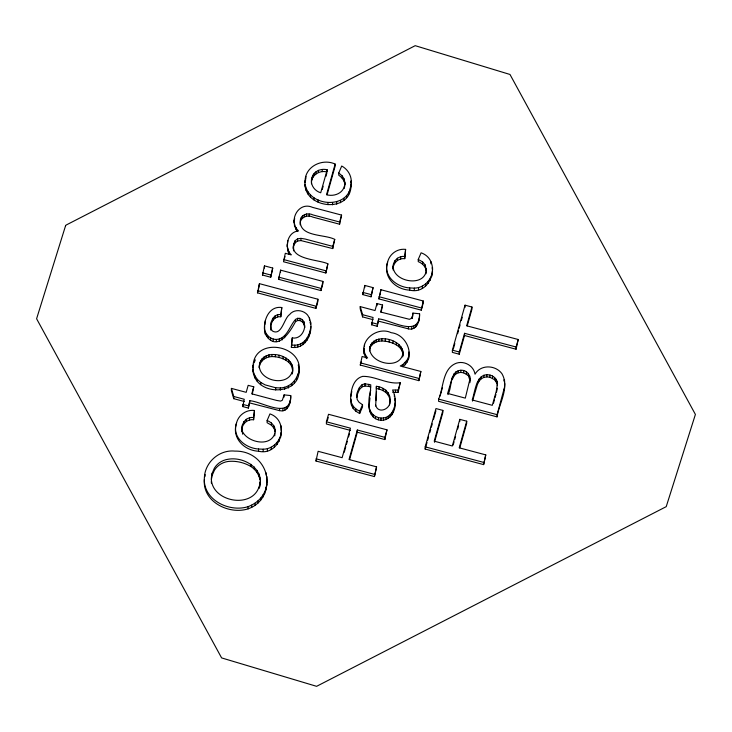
<?xml version="1.0" encoding="UTF-8"?>
<svg xmlns="http://www.w3.org/2000/svg" width="732" height="732" viewBox="0 0 732 732"><rect width="100%" height="100%" fill="white"/><g stroke="black" fill="none" stroke-linecap="round" stroke-linejoin="round"><path stroke-width="1.1" d="M497.467 383.449L496.278 391.181L492.297 405.318L472.204 399.965C475.251 391.382 476.12 372.03 490.001 375.077C494.741 376.129 498.218 380.786 497.431 385.654L497.055 381.235M212.161 473.256L211.402 479.405L212.161 473.256L214.394 468.114A19.197 18.648 0.8 0 1 228.119 459.257C244.57 456.274 265.606 469.532 259.311 488.134L260.098 481.775L260.07 483.98M252.311 394.026L253.748 386.816L248.166 385.334L246.199 392.334L231.404 388.399L231.367 390.604L233.728 398.684L244.213 401.475M233.728 398.684L233.755 396.479L231.404 388.399M254.471 410.478L253.638 417.542C245.449 416.417 240.535 424.597 242.027 431.862C240.782 425.109 246.757 418.832 253.611 419.747L254.471 410.478C246.19 409.362 238.211 415.227 236.445 423.325C231.587 437.946 244.223 450.638 258.524 451.214C280.393 456.695 290.988 421.248 269.962 413.891L267.116 420.497L267.089 422.703L271.426 425.191L274.079 428.312L275.159 431.917C275.845 426.637 271.764 422.309 267.116 420.497M241.935 429.41L241.963 427.204M242.393 426.829L242.429 424.624M253.748 386.816L251.781 393.825L276.54 400.413L280.594 401.09L282.323 400.267L284.098 394.887L290.723 395.573C290.933 420.662 261.635 401.273 249.832 400.752L248.358 408.072L242.777 406.58L244.25 399.269L233.755 396.479M242.676 434.204L242.054 429.657M243.847 423.746L243.875 421.541M246.227 421.458L246.254 419.253M248.358 408.072L249.832 400.752M204.365 479.588C202.352 501.859 229.089 514.953 248.13 508.841L248.157 506.636C280.356 494.073 268.122 450.455 234.917 451.113C219.554 449.439 205.134 461.993 204.393 477.383C202.38 499.654 229.116 512.748 248.157 506.636M249.493 420.086L249.52 417.88M259.979 477.795L259.952 480C259.055 474.4 255.55 469.514 250.829 466.458L250.856 464.253M253.583 374.619L253.016 368.937C252.97 397.906 306.122 396.927 298.253 364.939M298.052 375.553C308.337 345.074 252.522 334.615 253.052 367.528L253.611 364.719M248.13 508.841L251.652 507.413L251.68 505.208M253.611 419.747L253.638 417.542M254.855 377.959L254.892 375.754L253.62 372.414M254.379 469.249L254.407 467.043M257.463 292.846L259.448 283.668L317.908 299.223L317.88 301.428L315.922 308.392L257.463 292.846L258.021 290.851M251.652 507.413L254.919 505.51L254.946 503.305M257.289 381.592L257.316 379.386L254.892 375.754M259.448 283.668L258.579 288.856M257.097 472.543L257.124 470.337M259.759 363.154L259.284 367.931C258.396 345.486 298.885 353.712 292.15 373.988L292.452 372.286M258.524 451.214L258.552 449.009C245.723 448.268 231.806 437.37 236.445 423.325M254.919 505.51L257.92 503.122L257.957 500.917M258.963 476.184L258.991 473.979M259.732 365.36L260.711 360.748M260.711 384.639L260.738 382.433L257.316 379.386M262.468 275.031L264.462 265.862L272.716 268.058L270.721 277.227L262.468 275.031L263.026 273.045M260.683 362.953L262.074 360.903L262.102 358.698M257.92 503.122L260.583 500.331L260.619 498.126M264.426 268.068L264.462 265.862M262.074 360.903L263.913 359.192L263.95 356.987M264.499 326.902C264.234 333.508 269.66 339.538 276.357 339.447C287.008 338.834 289.479 326.033 295.554 319.408L297.65 318.31L299.964 318.374L302.334 319.628L304.036 321.952L304.686 327.506L304.009 324.157L302.307 321.833L299.937 320.579L297.613 320.515L295.527 321.613C289.68 332.941 276.293 352.916 265.313 334.094C262.038 323.059 267.921 305.473 281.802 307.513L280.813 316.782C273.612 315.721 269.742 324.139 270.904 330.187M263.172 451.415L263.209 449.21C272.679 449.128 280.539 441.112 281.353 431.834L281.326 434.039M260.583 500.331L262.806 497.184L262.843 494.978M265.332 320.653L264.865 324.962M265.313 334.094L265.341 331.889M263.913 359.192L266.201 357.82L266.238 355.615M266.567 336.51L266.594 334.304M262.806 497.184L264.6 493.697L264.627 491.492M264.6 493.697L265.945 489.864L265.972 487.658M266.21 475.114L266.238 472.909M268.36 338.587L268.388 336.381M265.945 489.864L266.768 483.962M266.906 476.587L266.741 486.167M267.39 450.811L267.418 448.606M267.052 482.479L267.079 480.274M266.201 357.82L268.891 356.905L268.918 354.7M270.721 277.227L272.716 268.058M270.602 328.146C270.163 322.016 273.384 313.525 280.841 314.577L281.802 307.513M270.611 340.197L270.639 337.992M271.343 323.919L271.38 321.714M268.891 356.905L271.938 356.557L271.965 354.352M271.426 425.191L271.453 422.986M272.816 320.433L272.853 318.228M271.169 449.411L271.206 447.206M273.246 341.24L273.274 339.035M274.948 318.118L274.985 315.913M274.079 428.312L274.116 426.106M292.553 370.612C292.434 361.818 282.79 357.765 275.333 356.758L275.36 354.553M274.436 447.298L274.463 445.093M274.747 435.851L275.186 429.711M275.644 389.955L275.671 387.75L265.14 384.886L260.738 382.433M276.33 341.652L276.357 339.447M277.648 316.919L277.675 314.714M278.581 279.322L280.566 270.145L322.922 281.408L322.885 283.613L320.927 290.586L278.581 279.322L279.139 277.327M277.108 444.58L277.144 442.375M279.084 357.527L279.112 355.322M279.359 341.222L279.395 339.017M280.539 272.35L280.566 270.145M280.813 316.782L280.841 314.577M279.185 441.268L279.221 439.063M290.723 395.573C291.217 402.152 288.115 412.692 279.569 410.652L279.606 408.447M280.347 390.138L280.374 387.933C288.747 387.667 296.094 381.418 298.089 373.347M280.667 437.352L280.704 435.147M280.887 425.603L281.39 430.864L281.417 428.659M282.186 339.941L282.213 337.736M300.175 224.797C299.26 217.715 307.166 214.101 312.921 217.13L339.593 224.221L341.579 215.089L312.509 207.357C298.317 200.971 287.767 221.302 298.546 230.937C287.402 231.824 283.833 247.581 291.254 254.882L285.306 253.299L283.522 261.745L325.877 273.009L327.863 263.831C319.07 259.274 285.123 259.86 295.179 240.618L297.604 238.842L300.953 238.367L305.262 239.053L332.776 246.373L332.749 248.578L300.925 240.572L297.576 241.048L295.152 242.823L293.614 245.989L293.523 250.875M282.918 358.781L282.955 356.575M282.881 410.844L282.909 408.639M284.647 337.8L284.684 335.595M284.062 397.092L284.098 394.887M284.602 389.479L284.638 387.274M285.023 410.167L285.05 407.962M289.076 251.881L289.048 254.086L287.667 250.609L287.237 244.589M286.111 360.318L286.139 358.113M287.667 250.609L287.694 248.404M287.859 240.581L287.209 246.794M286.953 408.767L286.99 406.562M288.637 362.148L288.673 359.943M288.426 387.997L288.454 385.791M288.591 406.498L288.618 404.293M289.845 403.213L289.881 401.008M290.512 364.271L290.549 362.065M270.63 325.941L271.087 329.007L272.423 331.01C281.71 336.381 284.098 318.036 289.552 314.632C293.925 308.904 302.92 309.691 307.403 314.842C316.078 326.554 308.154 349.997 291.382 347.316L292.233 337.919C299.681 339.328 304.787 332.072 304.713 325.301M293.212 248.926L293.248 246.721M291.775 366.576L291.812 364.371M292.233 337.919L291.382 347.316M291.729 385.791L291.757 383.586M293.614 245.989L293.642 243.783M297.256 231.404L294.529 226.051L294.118 220.112M292.471 368.965L292.507 366.759M294.529 226.051L294.557 223.846M295.152 242.823L295.179 240.618M296.002 229.656L296.039 227.451M294.767 347.38L294.795 345.175C304.622 345.165 310.167 335.174 310.816 326.445M294.429 382.982L294.465 380.777M295.527 321.613L295.554 319.408M297.576 241.048L297.604 238.842M296.542 379.569L296.57 377.364M297.613 320.515L297.65 318.31M297.833 346.968L297.869 344.763M300.449 221.677C299.644 214.915 307.733 212.207 312.948 214.924L339.63 222.016L339.593 224.221M300.925 240.572L300.953 238.367M299.937 320.579L299.964 318.374M301.374 219.509L301.401 217.303M300.605 346.053L300.632 343.848M302.783 217.797L302.819 215.592M302.307 321.833L302.334 319.628M304.549 216.654L304.585 214.449M327.103 194.739L335.11 166.265L335.146 164.06C321.833 157.911 303.917 167.061 305.125 182.716L305.702 179.596M305.198 186.669L305.235 184.464C308.84 207.147 349.521 209.745 351.04 184.254C352.028 214.934 300.998 208.647 305.153 180.511M303.057 344.653L303.094 342.448M305.894 178.553L305.93 176.348M304.009 324.157L304.036 321.952M306.122 190.43L306.159 188.225M306.525 216.15L306.562 213.945M305.217 342.713L305.253 340.508M307.898 193.989L307.934 191.784M307.083 340.188L307.111 337.983M309.169 216.306L309.197 214.11M308.648 337.068L308.684 334.863M310.496 197.183L310.524 194.977M309.49 320.277L309.517 318.072M311.823 180.045C311.384 172.304 320.415 167.829 327.186 169.806L327.149 172.011C319.582 169.742 310.688 175.451 311.484 183.759M309.929 333.353L309.956 331.148M310.661 322.016L310.633 324.221L310.057 322.245M312.793 177.583L312.82 175.378M313.872 199.882L313.9 197.677M314.211 175.515L314.238 173.31M316.078 173.823L316.114 171.617M315.922 308.392L317.908 299.223M318.402 172.514L318.429 170.309M318.036 202.069L318.063 199.863M357.326 430.013L349.027 459.522L376.577 466.851L374.436 476.569L315.977 461.014L318.118 451.296L342.128 457.683L350.427 428.183L326.417 421.797L328.531 414.285L386.99 429.84L384.849 439.557L357.289 432.219L357.326 430.013L384.876 437.352L384.849 439.557M322.226 171.663L322.254 169.458M320.927 290.586L322.922 281.408M325.877 273.009L327.863 263.831M327.954 204.704L327.982 202.499M326.417 421.797L326.39 424.002L350.39 430.389M332.538 204.859L332.566 202.654M300.486 219.472C297.897 237.333 324.779 233.947 334.734 239.401L332.749 248.578M336.72 204.201L336.757 201.995M350.985 181.124L351.204 183.183C351.927 176.147 347.892 169.284 341.707 166.018L338.77 172.972L338.733 175.177C342.366 177.656 345.632 181.856 344.616 186.486M340.526 202.727L340.554 200.522M342.137 178.096L342.173 175.89L338.77 172.972M343.839 200.513L343.866 198.308M344.15 181.243L344.177 179.038L342.173 175.89M344.379 188.334L344.891 182.442L344.177 179.038M344.863 184.647L344.891 182.442M346.565 197.649L346.593 195.444M348.707 194.126L348.743 191.921M350.271 189.945L350.299 187.74M351.497 405.281L350.71 399.041L351.497 405.281L353.217 408.538L355.908 411.219L359.632 413.534L362.505 406.974L362.541 404.769L359.119 402.325L357.234 399.635C356.027 394.274 357.911 388.152 362.166 384.611L365.021 383.778L370.767 384.822L370.236 395.756M353.217 408.538L353.245 406.333L351.525 403.076M355.908 411.219L355.935 409.014L353.245 406.333M356.905 397.403L357.5 391.904M381.143 312.235L382.58 305.024L376.998 303.542L375.031 310.551L360.236 306.617L360.208 308.822L362.56 316.892L373.046 319.683M357.472 394.109L359.375 389.653L359.412 387.448M359.632 413.534L359.668 411.329L362.541 404.769M402.92 364.518L400.239 365.991L420.854 371.472L418.86 380.649L360.281 365.058L362.102 356.502L367.601 357.966C355.404 343.61 376.047 325.347 391.208 332.703C406.983 334.405 416.005 356.63 402.893 366.723L402.92 364.518L407.312 359.815L408.621 356.603M362.56 316.892L362.596 314.687L360.236 306.617M362.788 294.603L364.783 285.434L373.036 287.63L371.042 296.799L362.788 294.603L363.347 292.617M359.375 389.653L362.139 386.816L362.166 384.611M366.494 358.607L364.152 353.812L363.85 348.158M364.746 287.639L364.783 285.434M364.152 353.812L364.188 351.607M364.472 346.529L364.499 344.324M362.139 386.816L364.993 385.984L365.021 383.778M365.424 357.033L365.451 354.828M370.74 387.027L368.873 386.487L368.901 384.282M369.935 346.483L369.568 350.921C369.239 330.251 407.55 338.33 402.682 356.932M350.683 401.246C350.445 392.233 352.357 379.048 362.66 376.376C375.415 376.028 387.429 384.648 400.248 382.717L398.199 390L392.581 390C397.714 399.818 396.396 417.487 383.486 420.195C367.061 421.705 367.391 401.099 370.667 390.275M369.285 409.499L369.074 404.384M371.042 296.799L373.036 287.63M369.907 348.688L370.795 344.379M369.989 412.235L369.321 407.294M412.93 313.104L412.317 318.438L412.93 313.104L419.555 313.781C419.765 338.87 390.467 319.481 378.664 318.96L377.19 326.28L371.609 324.798L373.082 317.478L362.596 314.687M370.767 346.584L372.085 344.781L372.121 342.576M371.234 414.724L371.261 412.519L370.017 410.03M372.085 344.781L373.869 343.262L373.896 341.057M373.1 416.929L373.137 414.724L371.261 412.519M373.869 343.262L376.102 342.036L376.138 339.831M374.436 476.569L376.577 466.851M375.516 418.686L375.553 416.481L373.137 414.724M376.971 305.747L376.998 303.542M376.385 386.313L376.358 388.518C383.275 389.424 390.476 394.118 389.936 401.905C391.419 393.459 384.346 387.036 376.385 386.313L375.864 400.624M377.19 326.28L378.664 318.96M378.902 298.894L380.887 289.716L423.242 300.989L423.206 303.194L421.248 310.158L378.902 298.894L379.46 296.899M376.102 342.036L378.773 341.222L378.801 339.017M378.398 419.82L378.426 417.615L375.553 416.481M378.993 389.223L379.02 387.018M380.887 289.716L380.018 294.914M378.773 341.222L381.83 340.947L381.866 338.742M380.997 420.269L381.024 418.063L378.426 417.615M383.074 390.613L383.111 388.408M383.486 420.195L383.513 417.99C390.842 417.011 394.667 409.408 395.271 402.719M402.939 355.395C402.948 346.318 392.892 342.311 385.288 341.222L385.316 339.017M393.139 269.962C392.26 263.438 398.29 257.838 404.75 258.661L405.61 249.392C397.33 248.285 389.351 254.15 387.594 262.248C382.726 276.87 395.362 289.561 409.664 290.128C431.532 295.609 442.128 260.162 421.101 252.805L418.256 259.421L418.228 261.626C423.078 263.474 427.451 268.305 425.987 273.786M385.856 392.251L385.883 390.046M385.865 419.601L385.892 417.396M388.134 394.896L388.17 392.691M388.134 418.494L388.161 416.288M389.14 342.027L389.168 339.822M389.525 398.181L389.552 395.975M390.193 416.874L390.22 414.669M393.075 268.324C392.206 261.635 397.979 255.569 404.778 256.456L405.61 249.392M393.532 265.753L393.569 263.547M391.94 414.751L391.968 412.546M393.047 343.29L393.084 341.085M394.987 262.669L395.015 260.464M393.358 412.125L393.395 409.92M394.374 396.771L394.402 394.566M394.475 408.987L394.502 406.782M395.243 404.924L395.271 398.73M392.553 392.206L395.49 392.453L395.527 390.248M397.366 260.382L397.394 258.176M396.287 344.818L396.314 342.613M395.49 392.453L398.171 392.206L398.199 390M398.858 346.611L398.885 344.406M400.633 259.009L400.66 256.804M400.248 382.717L398.171 392.206M400.752 348.67L400.779 346.465M402.033 350.884L402.06 348.679M402.756 353.126L402.792 350.921M404.75 258.661L404.778 256.456M405.318 364.664L405.345 362.459M407.285 362.02L407.312 359.815M419.555 313.781C420.049 320.36 416.956 330.91 408.401 328.86L408.438 326.655M409.664 290.128L409.691 287.923C396.863 287.182 382.946 276.284 387.594 262.248M411.713 329.052L411.741 326.847M413.855 328.375L413.891 326.17M414.312 290.329L414.349 288.124C423.819 288.042 431.679 280.027 432.493 270.758L432.466 272.963M415.785 326.975L415.822 324.77M417.423 324.706L417.45 322.501M418.53 289.735L418.558 287.53M418.677 321.421L418.713 319.216M418.86 380.649L420.854 371.472M421.248 310.158L423.242 300.989M422.309 288.326L422.346 286.12M422.565 264.106L422.593 261.9L418.256 259.421M425.228 267.226L425.255 265.021L422.593 261.9M425.576 286.212L425.612 284.007M426.298 270.831L425.255 265.021M442.869 410.396L434.204 441.167L452.312 445.989L459.806 419.354L466.705 421.184L459.211 447.819L485.764 454.892L483.623 464.61L425.164 449.055L425.191 446.849L435.97 408.557L442.869 410.396L442.833 412.592L434.488 442.274M428.247 283.504L428.284 281.298M430.325 280.182L430.361 277.977M430.883 263.804L430.91 261.599M431.807 276.266L431.843 274.061M432.557 267.573L432.53 269.779L432.173 267.747M438.624 399.105L438.596 401.31L497.055 416.865C499.151 403.286 509.783 387.338 501.951 373.723C495.601 364.939 480.649 364.207 475.031 374.217C473.723 365.808 464.5 360.537 456.521 363.145C442.247 368.434 443.748 387.521 438.624 399.105L497.083 414.66L497.055 416.865M467.217 325.914L471.92 309.224L471.948 307.019L465.049 305.18L452.394 350.171L452.358 352.376L459.257 354.206L464.518 335.512L464.555 333.307L516.115 347.023L516.078 349.228L464.518 335.512M447.893 394.603C452.422 387.201 449.238 371.28 460.867 370.227C467.666 369.806 471.564 376.678 469.862 382.726M452.468 379.13L454.041 375.873L454.078 373.668M454.041 375.873L455.835 373.961L455.871 371.755M455.835 373.961L458.168 372.808L458.195 370.602M459.257 354.206L459.293 352L464.555 333.307M459.778 421.559L459.806 419.354M458.168 372.808L460.84 372.432L460.867 370.227M470.063 380.722L468.361 375.626L463.667 372.817L463.704 370.612M465.021 307.385L465.049 305.18M466.375 373.933L466.412 371.728M466.705 421.184L466.677 423.389L459.778 447.902M468.361 375.626L468.398 373.421M469.605 377.895L469.633 375.69M472.479 401.081L477.456 384.327L477.484 382.122M477.456 384.327L479.176 381.006L479.204 378.801M479.176 381.006L481.235 378.792L481.263 376.587M481.235 378.792L483.834 377.392L483.861 375.187M483.623 464.61L485.764 454.892M483.834 377.392L486.807 376.87L486.835 374.665M497.028 383.44L494.585 379.716L489.973 377.282L490.001 375.077M492.526 378.261L492.554 376.056M494.585 379.716L494.612 377.511M496.104 381.491L496.131 379.286M504.302 390.156L504.769 383.605M504.522 379.862L504.494 382.067L503.9 379.908M471.948 307.019L466.668 325.795L518.229 339.511L516.078 349.228M252.988 371.142L253.08 365.323M375.635 406.013L376.532 391.455M264.472 329.107L264.645 326.024M351.012 186.459L351.241 180.978M311.85 177.839C309.819 184.391 314.412 190.979 320.726 192.772L327.186 169.806M470.09 378.517L465.305 398.135L447.636 393.432L452.504 376.925M369.047 406.589L369.971 397.933M426.326 268.626C426.6 287.886 392.901 282.515 393.102 266.119M408.593 358.808L408.868 351.982M294.081 222.318L294.667 218.475M389.964 399.699C391.977 408.731 377.831 415.007 375.626 404.878M389.47 404.851L389.781 402.884M402.966 353.19C400.267 370.337 370.511 363.831 369.596 348.716M363.822 350.363L364.143 348.45M204.914 476.66L205.28 474.702M350.784 396.607L351.808 391.519M496.479 392.352L497.403 388.207M504.339 387.951L497.083 414.66M242.777 406.58L243.353 404.54M284.108 259.668L284.986 256.548M322.236 189.506L323.151 186.23M325.923 176.385L326.847 173.109M335.146 164.06L326.518 194.73C333.518 196.707 342.521 193.806 344.406 186.129M332.776 246.373L334.734 239.401M339.63 222.016L341.579 215.089M315.977 461.014L316.581 458.873M327.296 420.781L328.201 417.56M360.281 365.058L361.178 361.882M371.609 324.798L372.185 322.748M382.58 305.024L380.613 312.033L409.426 319.308L411.164 318.475L412.345 316.233M344.241 452.239L345.779 446.776M346.401 444.589L347.316 441.314M348.551 436.94L349.475 433.664M349.603 459.54L357.289 432.219M384.876 437.352L386.99 429.84M425.164 449.055L427.012 442.485M427.625 440.298L428.549 437.022M429.785 432.639L430.709 429.364M431.322 427.168L432.246 423.892M433.472 419.509L435.933 410.762M440.097 395.994L442.485 387.475M453.291 349.082L454.828 343.601M457.61 333.719L458.534 330.425M459.156 328.238L460.08 324.944M461.316 320.552L462.24 317.258M453.181 445.001L454.078 441.799M454.682 439.667L455.579 436.473M457.674 429.016L458.58 425.814M493.496 403.176L494.411 399.91M495.024 397.732L495.939 394.475M516.115 347.023L518.229 339.511M254.169 362.788L255.285 359.824M259.338 485.929C253.071 508.658 214.613 502.564 211.484 481.052L211.457 483.257L211.429 477.2M274.775 433.646C270.062 447.325 248.34 442.467 242.704 431.999M292.187 371.783C287.246 387.109 259.329 381.006 259.311 365.726M212.134 475.461L214.366 470.319A19.197 18.648 0.8 0 1 228.091 461.462C235.951 460.629 244.012 462.468 250.829 466.458M381.024 418.063L383.513 417.99M291.418 345.111L294.795 345.175M275.671 387.75L280.374 387.933M409.691 287.923L414.349 288.124M258.552 449.009L263.209 449.21M271.938 356.557L275.333 356.758M381.83 340.947L385.288 341.222M486.807 376.87L489.973 377.282M364.993 385.984L368.873 386.487M460.84 372.432L463.667 372.817M408.401 328.86L378.636 321.165M279.569 410.652L249.795 402.957M283.558 259.54L325.905 270.803M362.816 292.397L371.069 294.593M378.929 296.689L421.275 307.952M262.504 272.826L270.758 275.022M278.608 277.117L320.964 288.381M257.49 290.641L315.95 306.196M371.646 322.592L377.227 324.075M452.394 350.171L459.293 352M360.318 362.852L418.896 378.444M425.191 446.849L483.66 462.404M242.814 404.375L248.395 405.867M316.004 458.808L374.464 474.363M355.935 409.014L359.668 411.329M394.804 398.858L395.243 400.935M65.487 226.005L36.6 318.759L221.613 657.912L316.599 686.323L666.221 506.654L695.4 414.431L509.984 74.463L415.2 45.677L66.026 225.108L65.487 226.005"/></g></svg>
